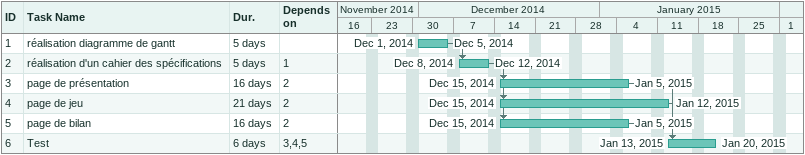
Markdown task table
| ID | Task | Duration | Start | Finish | Predecessors |
|---|---|---|---|---|---|
| 1 | réalisation diagramme de gantt | 5d | 2014-12-01 | 2014-12-05 |  |
| 2 | réalisation d'un cahier des spécifications | 5d | 2014-12-08 | 2014-12-12 | 1 |
| 3 | page de présentation | 16d | 2014-12-15 | 2015-01-05 | 2 |
| 4 | page de jeu | 21d | 2014-12-15 | 2015-01-12 | 2 |
| 5 | page de bilan | 16d | 2014-12-15 | 2015-01-05 | 2 |
| 6 | Test | 6d | 2015-01-13 | 2015-01-20 | 3, 4, 5 |
